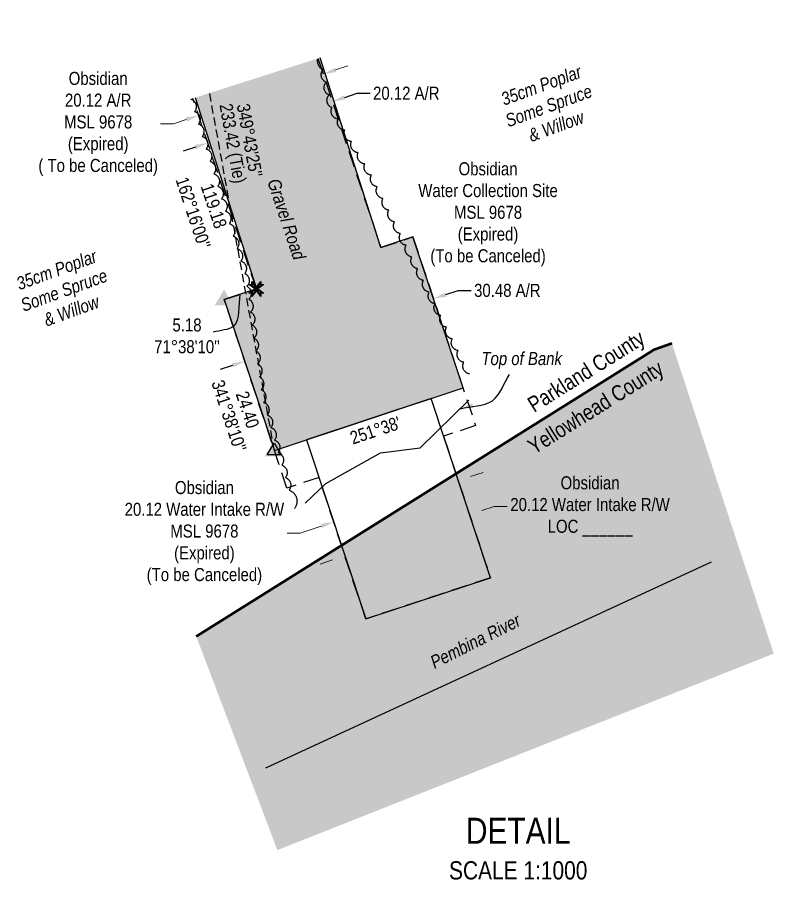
# Model space of a CAD drawing. Extents: x 625619 to 627593, y 5921953 to 5924049.
# Drawn here: x 626908 to 627488, y 5922238 to 5922899 of the extents above; entities that cross this region are included whole.
import ezdxf
from ezdxf.enums import TextEntityAlignment as Align

# ---------------------------------------------------------------- set-up
doc = ezdxf.new("R2010")
doc.units = 0
doc.header["$LTSCALE"] = 5
doc.header["$PDSIZE"] = 0.5
for name, pattern in [('0', [1, 1, 0]), ('BORDER2', [22.225, 6.35, -3.175, 6.35, -3.175, 0, -3.175]), ('foc-ACCESSROAD', [3.75, 2.5, -1.25]), ('foc-TIELINE', [1.875, 1.25, -0.625])]:
    doc.linetypes.add(name, pattern=pattern)
doc.layers.get('Defpoints').update_dxf_attribs({"color": 9})
doc.layers.add('AS-COUNTY', color=7, linetype='BORDER2', lineweight=60, true_color=0xcc33ff)
for name, color, linetype in [('AS-ROADS', 254, 'Continuous'), ('C-RW', 13, 'Continuous'), ('C-WS', 13, 'foc-ACCESSROAD'), ('DETAIL-T', 7, 'Continuous'), ('L-33', 7, 'Continuous'), ('L-BD', 7, 'Continuous'), ('L-MON', 1, 'Continuous'), ('L-TIE', 7, 'foc-TIELINE'), ('L-TIE-T', 7, 'Continuous'), ('P-PROPOSED', 10, 'Continuous'), ('P-PROPOSED-H', 21, 'Continuous'), ('P-TXT', 4, 'Continuous'), ('T-BUSH', 110, '0'), ('T-BUSH-T', 110, 'Continuous'), ('T-SLOPE', 48, 'Continuous'), ('T-WATER', 160, 'Continuous'), ('T-WATER-H', 133, 'Continuous'), ('T-WATER-T', 170, 'Continuous')]:
    doc.layers.add(name, color=color, linetype=linetype)
for name, color, linetype, lineweight in [('C-AR-T', 13, 'Continuous', 9), ('C-RW-T', 13, 'Continuous', 9), ('T-TEXT', 48, 'Continuous', 18)]:
    doc.layers.add(name, color=color, linetype=linetype, lineweight=lineweight)
doc.styles.add('240', font='ARIALN.TTF', dxfattribs={"height": 30})
doc.styles.add('80CG', font='ARIALN.TTF', dxfattribs={"height": 10})
doc.styles.add('80L', font='ARIALN.TTF', dxfattribs={"height": 10})
doc.styles.add('80LS', font='ARIALNI.TTF', dxfattribs={"height": 10})
doc.styles.add('foc-LtypeFont', font='ARIALN.TTF', dxfattribs={"height": 7.35})
doc.linetypes.add('foc-TOPO-flowdirection-NOLINE', pattern='A,0,[">",foc-LtypeFont,S=0.3,R=0,X=0,Y=-0.945],-20,[">",foc-LtypeFont,S=0.3,R=0,X=0,Y=-0.945],0', length=20)
doc.dimstyles.new('Compass 5 000', dxfattribs={"dimscale": 5, "dimtxt": 9, "dimasz": 2, "dimexe": 0.2, "dimexo": 0.0625, "dimgap": 0.5, "dimtad": 0, "dimtih": 1, "dimtoh": 1, "dimzin": 0, "dimdsep": 46, "dimtxsty": '80CG', "dimcen": 0.1, "dimse1": 1, "dimse2": 1, "dimclrd": 256, "dimclrt": 256, "dimaunit": 1, "dimadec": 4, "dimazin": 0, "dimtfac": 0.06, "dimtofl": 0, "dimtmove": 0, "dimatfit": 1, "dimfxl": 0.2, "dimtolj": 1, "dimtzin": 0, "dimlwd": -1, "dimarcsym": 0})

# ---------------------------------------------------------------- blocks, each defined once
blk = doc.blocks.new('TRIA')
blk.add_hatch(color=255).paths.add_polyline_path([(-0.04, 1.52), (-1.47, -0.87), (1.39, -0.87)])
blk = doc.blocks.new('TRIAA')
blk.add_blockref('TRIA', (0, 0))
blk = doc.blocks.new('TRIB')
at = {"color": 1}
blk.add_lwpolyline([(-1.12, -0.67), (-0.04, 1.13), (1.04, -0.67)], close=True, dxfattribs=at)
blk = doc.blocks.new('TRIBB')
blk.add_blockref('TRIB', (0, 0))
blk = doc.blocks.new('TRICC')
for name in ['TRIAA', 'TRIBB']:
    blk.add_blockref(name, (0, 0))
blk = doc.blocks.new('plspike')
blk.add_blockref('TRICC', (0, 0))
blk = doc.blocks.new('STRIA')
blk.add_hatch(color=255).paths.add_polyline_path([(-0.04, 1.52), (-1.47, -0.87), (1.39, -0.87)])
blk = doc.blocks.new('STRIAA')
blk.add_blockref('STRIA', (0, 0))
blk = doc.blocks.new('STRIB')
at = {"color": 1}
blk.add_solid([(-1.12, -0.67), (-0.04, 1.13), (1.04, -0.67)], dxfattribs=at)
blk = doc.blocks.new('STRIBB')
blk.add_blockref('STRIB', (0, 0))
blk = doc.blocks.new('STRICC')
for name in ['STRIAA', 'STRIBB']:
    blk.add_blockref(name, (0, 0))
blk = doc.blocks.new('fdspike')
blk.add_blockref('STRICC', (0, 0))
blk = doc.blocks.new('*D426')
at = {"layer": 'C-AR-T', "transparency": 16777216}
for p, q in [((627151.87, 5922858.94), (627161.36, 5922862.1)), ((627027.58, 5922817.6), (627017.58, 5922817.6)), ((627037.47, 5922820.89), (627027.58, 5922817.6))]:
    blk.add_line(p, q, dxfattribs=at)
for points in [[(627151.35, 5922860.52), (627152.4, 5922857.36), (627142.39, 5922855.78)], [(627036.94, 5922822.47), (627038, 5922819.3), (627046.96, 5922824.04)]]:
    blk.add_solid(points, dxfattribs=at)
at = {"layer": 'Defpoints', "color": 0, "transparency": 16777216}
for p in [(627148.14, 5922838.48), (627046.96, 5922824.04), (627052.72, 5922806.73)]:
    blk.add_point(p, dxfattribs=at)
at = {"layer": 'C-AR-T', "transparency": 16777216, "insert": (626969.93, 5922817.6), "char_height": 10, "attachment_point": 5, "style": '80CG'}
blk.add_mtext('\\A1;Obsidian\\P20.12 A/R\\PMSL 9678\\P(Expired)\\P( To be Canceled)', dxfattribs=at)
blk = doc.blocks.new('*D427')
at = {"layer": 'C-AR-T', "transparency": 16777216}
for p, q in [((627255.43, 5922547.26), (627264.92, 5922550.41)), ((627140.97, 5922509.39), (627124.76, 5922504.03)), ((627124.76, 5922504.03), (627114.76, 5922504.03))]:
    blk.add_line(p, q, dxfattribs=at)
for points in [[(627254.91, 5922548.85), (627255.95, 5922545.68), (627245.94, 5922544.12)], [(627140.44, 5922510.97), (627141.49, 5922507.81), (627150.46, 5922512.53)]]:
    blk.add_solid(points, dxfattribs=at)
at = {"layer": 'Defpoints', "color": 0, "transparency": 16777216}
for p in [(627240.04, 5922561.93), (627144.57, 5922530.34), (627150.46, 5922512.53)]:
    blk.add_point(p, dxfattribs=at)
at = {"layer": 'C-AR-T', "transparency": 16777216, "insert": (627051.35, 5922504.03), "char_height": 10, "attachment_point": 5, "style": '80CG'}
blk.add_mtext('\\A1;Obsidian\\P20.12 Water Intake R/W\\PMSL 9678\\P(Expired)\\P(To be Canceled)', dxfattribs=at)
blk = doc.blocks.new('*D428')
at = {"layer": 'C-RW-T', "transparency": 16777216}
for p, q in [((627264.03, 5922521.28), (627273.52, 5922524.42)), ((627273.52, 5922524.42), (627283.52, 5922524.42)), ((627149.56, 5922483.4), (627140.07, 5922480.26))]:
    blk.add_line(p, q, dxfattribs=at)
for points in [[(627263.51, 5922522.86), (627264.55, 5922519.69), (627254.54, 5922518.14)], [(627149.04, 5922484.99), (627150.09, 5922481.82), (627159.06, 5922486.54)]]:
    blk.add_solid(points, dxfattribs=at)
at = {"layer": 'Defpoints', "color": 0, "transparency": 16777216}
for p in [(627254.54, 5922518.14), (627261.17, 5922498.1), (627165.69, 5922466.51)]:
    blk.add_point(p, dxfattribs=at)
at = {"layer": 'C-RW-T', "transparency": 16777216, "insert": (627346.94, 5922524.42), "char_height": 10, "attachment_point": 5, "style": '80CG'}
blk.add_mtext('\\A1;Obsidian\\P20.12 Water Intake R/W\\PLOC ______', dxfattribs=at)
blk = doc.blocks.new('*D429')
at = {"layer": 'Defpoints', "color": 0, "transparency": 16777216}
for p in [(627149.39, 5922834.73), (627169.34, 5922774.76), (627073.91, 5922743.02)]:
    blk.add_point(p, dxfattribs=at)
at = {"layer": 'P-TXT', "transparency": 16777216}
for p, q in [((627158.88, 5922837.88), (627168.37, 5922841.04)), ((627168.37, 5922841.04), (627178.37, 5922841.04)), ((627044.47, 5922799.83), (627034.99, 5922796.67))]:
    blk.add_line(p, q, dxfattribs=at)
for points in [[(627158.35, 5922839.47), (627159.4, 5922836.3), (627149.39, 5922834.73)], [(627043.95, 5922801.41), (627045, 5922798.25), (627053.96, 5922802.99)]]:
    blk.add_solid(points, dxfattribs=at)
at = {"layer": 'P-TXT', "transparency": 16777216, "insert": (627206.1, 5922841.04), "char_height": 10, "attachment_point": 5, "style": '80CG'}
blk.add_mtext('\\A1;20.12 A/R', dxfattribs=at)
blk = doc.blocks.new('TEMP')
h = blk.add_hatch(color=255)
h.dxf.hatch_style = 1
h.paths.add_polyline_path([(0, 0.25), (-0.67, 1.15), (-0.67, 0.67), (-1.15, 0.67), (-0.25, 0), (-1.15, -0.67), (-0.67, -0.67), (-0.67, -1.15), (0, -0.25), (0.67, -1.15), (0.67, -0.67), (1.15, -0.67), (0.25, 0), (1.15, 0.67), (0.67, 0.67), (0.67, 1.15)])
h.paths.add_polyline_path([(0.57, 0.85), (0.57, 0.57), (0.85, 0.57), (0.08, 0), (0.85, -0.57), (0.57, -0.57), (0.57, -0.85), (0, -0.08), (-0.57, -0.85), (-0.57, -0.57), (-0.85, -0.57), (-0.08, 0), (-0.85, 0.57), (-0.57, 0.57), (-0.57, 0.85), (0, 0.08)], flags=16)
h = blk.add_hatch(color=1)
h.dxf.hatch_style = 1
h.paths.add_polyline_path([(0, 0.08), (-0.57, 0.85), (-0.57, 0.57), (-0.85, 0.57), (-0.08, 0), (-0.85, -0.57), (-0.57, -0.57), (-0.57, -0.85), (0, -0.08), (0.57, -0.85), (0.57, -0.57), (0.85, -0.57), (0.08, 0), (0.85, 0.57), (0.57, 0.57), (0.57, 0.85)])
at = {"color": 1}
for p, q in [((-0.08, 0), (0.08, 0)), ((0, 0.08), (0, -0.08))]:
    blk.add_line(p, q, dxfattribs=at)
at = {"color": 255, "flags": 128}
blk.add_lwpolyline([(-0.25, 0), (-1.15, 0.67), (-0.67, 0.67), (-0.67, 1.15), (0, 0.25), (0.67, 1.15), (0.67, 0.67), (1.15, 0.67), (0.25, 0), (1.15, -0.67), (0.67, -0.67), (0.67, -1.15), (0, -0.25), (-0.67, -1.15), (-0.67, -0.67), (-1.15, -0.67)], close=True, dxfattribs=at)
at = {"color": 1, "flags": 128}
blk.add_lwpolyline([(-0.08, 0), (-0.85, 0.57), (-0.57, 0.57), (-0.57, 0.85), (0, 0.08), (0.57, 0.85), (0.57, 0.57), (0.85, 0.57), (0.08, 0), (0.85, -0.57), (0.57, -0.57), (0.57, -0.85), (0, -0.08), (-0.57, -0.85), (-0.57, -0.57), (-0.85, -0.57)], close=True, dxfattribs=at)
blk = doc.blocks.new('*D441')
at = {"layer": 'Defpoints', "color": 0, "transparency": 16777216}
for p in [(627226.36, 5922685.25), (627226.9, 5922683.63), (627081.78, 5922637.25)]:
    blk.add_point(p, dxfattribs=at)
at = {"layer": 'P-TXT', "transparency": 16777216}
for p, q in [((627236.39, 5922686.78), (627245.88, 5922689.93)), ((627245.88, 5922689.93), (627255.88, 5922689.93)), ((627072.82, 5922632.48), (627063.33, 5922629.33))]:
    blk.add_line(p, q, dxfattribs=at)
for points in [[(627235.87, 5922688.36), (627236.92, 5922685.2), (627226.9, 5922683.63)], [(627072.3, 5922634.07), (627073.35, 5922630.9), (627082.32, 5922635.63)]]:
    blk.add_solid(points, dxfattribs=at)
at = {"layer": 'P-TXT', "transparency": 16777216, "insert": (627283.55, 5922689.93), "char_height": 10, "attachment_point": 5, "style": '80CG'}
blk.add_mtext('\\A1;\\A1;30.48 A/R', dxfattribs=at)

msp = doc.modelspace()

# ---------------------------------------------------------------- hatches: boundary and pattern name
at = {"layer": 'P-PROPOSED-H'}
h = msp.add_hatch(color=256, dxfattribs=at)
h.dxf.hatch_style = 1
h.paths.add_polyline_path([(627140.09, 5922868.322), (627044.305, 5922837.694), (627091.172, 5922691.128), (627066.602, 5922682.979), (627105.017, 5922567.239), (627249.612, 5922615.209), (627211.197, 5922730.934), (627186.626, 5922722.785)])
at = {"layer": 'T-WATER-H'}
h = msp.add_hatch(color=256, dxfattribs=at)
h.dxf.hatch_style = 1
h.paths.add_polyline_path([(627045.105, 5922424.796), (627107.262, 5922261.022), (627487.737, 5922411.571), (627409.657, 5922649.39), (627396.047, 5922644.565)])

# ---------------------------------------------------------------- linework, layer by layer
at = {"layer": 'AS-COUNTY', "const_width": 1.999, "flags": 128}
msp.add_lwpolyline([(627409.657, 5922649.39), (627396.047, 5922644.565), (627045.105, 5922424.796)], dxfattribs=at)
at = {"layer": 'AS-ROADS', "const_width": 15, "flags": 128}
msp.add_lwpolyline([(627134.207, 5922688.054), (627119.057, 5922730.644), (627099.342, 5922783.474), (627081.982, 5922835.379), (627077.786, 5922848.4)], dxfattribs=at)
at = {"layer": 'C-RW'}
msp.add_lwpolyline([(627129.655, 5922575.413), (627175.061, 5922438.178), (627270.538, 5922469.768), (627225.107, 5922607.079)], close=True, dxfattribs=at)
at = {"layer": 'C-WS'}
msp.add_lwpolyline([(627138.396, 5922867.78), (627186.626, 5922722.785), (627211.197, 5922730.934), (627259.186, 5922586.366), (627234.653, 5922578.227), (627270.538, 5922469.768), (627175.061, 5922438.178), (627139.201, 5922546.561), (627114.59, 5922538.396), (627066.602, 5922682.979), (627091.172, 5922691.128), (627042.6, 5922837.149)], dxfattribs=at)
at = {"layer": 'L-TIE'}
msp.add_line((627105.017, 5922567.239), (627055.341, 5922841.223), dxfattribs=at)
at = {"layer": 'P-PROPOSED', "flags": 128}
msp.add_lwpolyline([(627044.305, 5922837.694), (627091.172, 5922691.128), (627066.602, 5922682.979), (627105.017, 5922567.239), (627249.612, 5922615.209), (627211.197, 5922730.934), (627186.626, 5922722.785), (627140.09, 5922868.322)], dxfattribs=at)
at = {"layer": 'T-BUSH', "flags": 128}
for points in [[(627254.606, 5922625.911, -0.520567), (627250.18, 5922634.875, -0.5205671), (627245.755, 5922643.839, -0.5205671), (627241.33, 5922652.803, -0.5205671), (627236.904, 5922661.767, -0.5205671), (627232.479, 5922670.731, -0.5205671), (627228.054, 5922679.695, -0.5205671), (627223.628, 5922688.659, -0.5205671), (627219.203, 5922697.623, -0.5205671), (627214.778, 5922706.586, -0.5205671), (627210.352, 5922715.55, -0.5205671), (627205.927, 5922724.514, -0.5205671), (627201.502, 5922733.478, -0.5205671), (627197.076, 5922742.442, -0.5205671), (627192.651, 5922751.406, -0.5205671), (627188.226, 5922760.37, -0.5205671), (627183.8, 5922769.334, -0.5205671), (627179.375, 5922778.298, -0.5205671), (627174.277, 5922786.896, -0.5205671), (627169.17, 5922795.49, -0.5205671), (627164.062, 5922804.084, -0.5205671), (627158.955, 5922812.677, -0.5205671), (627153.848, 5922821.271, -0.5205671), (627149.099, 5922830.008, -0.5205671), (627146.878, 5922839.755, -0.5205671), (627144.657, 5922849.501, -0.5205671), (627142.435, 5922859.248, -0.4080842), (627138.488, 5922867.809, -0.4080842)], [(627040.89, 5922836.646, -0.5205671), (627043.848, 5922827.096, -0.5205671), (627046.805, 5922817.547, -0.5205671), (627049.763, 5922807.998, -0.5205671), (627052.72, 5922798.449, -0.5205671), (627055.678, 5922788.899, -0.5205671), (627058.635, 5922779.35, -0.5205671), (627061.593, 5922769.801, -0.5205671), (627064.55, 5922760.252, -0.5205671), (627067.508, 5922750.702, -0.5205671), (627070.465, 5922741.153, -0.5205671), (627073.422, 5922731.604, -0.5205671), (627076.38, 5922722.055, -0.5205671), (627079.337, 5922712.505, -0.5205671), (627082.295, 5922702.956, -0.5205671), (627083.987, 5922693.126, -0.5205671), (627085.345, 5922683.222, -0.5205671), (627086.703, 5922673.318, -0.5205671), (627088.06, 5922663.414, -0.5205671), (627089.418, 5922653.51, -0.5205671), (627090.776, 5922643.606, -0.5205671), (627092.133, 5922633.701, -0.5205671), (627093.491, 5922623.797, -0.5205671), (627094.849, 5922613.893, -0.5205671), (627096.749, 5922604.103, -0.5205671), (627099.532, 5922594.502, -0.5205671), (627102.316, 5922584.901, -0.5205671), (627105.1, 5922575.299, -0.5205671), (627107.883, 5922565.698, -0.5205671), (627110.667, 5922556.097, -0.5205671), (627113.451, 5922546.495, -0.5205671), (627116.234, 5922536.894, -0.5205671), (627120.341, 5922522.729, -0.5205671)]]:
    msp.add_lwpolyline(points, format="xyb", dxfattribs=at)
at = {"layer": 'T-SLOPE', "flags": 128}
msp.add_lwpolyline([(627128.542, 5922526.899), (627144.477, 5922542.104), (627186.422, 5922565.364), (627216.822, 5922569.284), (627253.957, 5922605.749)], dxfattribs=at)
at = {"layer": 'T-WATER', "linetype": 'foc-TOPO-flowdirection-NOLINE'}
msp.add_line((627439.708, 5922481.803), (627098.129, 5922323.766), dxfattribs=at)
at = {"layer": 'T-WATER', "flags": 128}
msp.add_lwpolyline([(627409.657, 5922649.39), (627396.047, 5922644.565), (627045.105, 5922424.796)], dxfattribs=at)

# ---------------------------------------------------------------- block references
at = {"layer": 'L-MON'}
for name, p, xscale, yscale, zscale in [('TEMP', (627091.172, 5922691.128), 4.998371500000002, 4.998371500000002, 4.998371500000002), ('fdspike', (627066.602, 5922682.979), 4.998371500000006, 4.998371500000006, 25.00000000000004), ('plspike', (627105.017, 5922567.239), 4.998371500000006, 4.998371500000006, 25.00000000000004)]:
    msp.add_blockref(name, p, dxfattribs=dict(at, xscale=xscale, yscale=yscale, zscale=zscale))

# ---------------------------------------------------------------- texts
at = {"layer": 'C-AR-T', "insert": (627268.756, 5922748.339), "char_height": 9.99668, "width": 107.15855, "attachment_point": 5, "style": '80CG'}
msp.add_mtext('\\A1;Obsidian\\PWater Collection Site\\PMSL 9678\\P(Expired)\\P(To be Canceled)', dxfattribs=at)
at = {"layer": 'DETAIL-T', "color": 3, "insert": (627291.874, 5922262.063), "char_height": 19.99349, "width": 223.78511, "attachment_point": 5, "style": '80CG'}
msp.add_mtext('DETAIL\\P{\\H0.7x;SCALE 1:1000}', dxfattribs=at)
at = {"layer": 'L-33', "color": 200, "linetype": 'Continuous', "true_color": 0xcc33ff, "char_height": 11.99602, "attachment_point": 5, "rotation": 32.055787, "style": '240'}
for s, width, insert in [('Parkland County', 101.59513, (627344.884, 5922626.577)), ('Yellowhead County', 118.40264, (627352.117, 5922598.9))]:
    msp.add_mtext_dynamic_manual_height_columns(s, width=width, gutter_width=44.985, heights=[0], dxfattribs=dict(at, insert=insert))
at = {"layer": 'L-BD', "style": '80L'}
for s, height, rotation, p in [("341°38'10''", 9.99674, 288.3614, (627070.242, 5922593.843)), ('24.40', 9.9967, 288.3614, (627084.473, 5922598.566)), ("251°38'", 9.9967, 18.3993, (627182.333, 5922582.76))]:
    msp.add_text(s, height=height, rotation=rotation, dxfattribs=at).set_placement(p, align=Align.MIDDLE)
at = {"layer": 'L-BD', "insert": (627063.351, 5922756.275), "char_height": 9.99674, "width": 37.68856, "attachment_point": 2, "rotation": 288.398968, "style": '80L'}
msp.add_mtext("119.18\\P162°16'00'' ", dxfattribs=at)
at = {"layer": 'L-BD', "insert": (627038.011, 5922668.476), "char_height": 9.99674, "width": 30.41687, "attachment_point": 2, "style": '80L'}
msp.add_mtext("5.18\\P71%%D38'10''", dxfattribs=at)
at = {"layer": 'L-TIE-T', "style": '80L'}
for s, p in [('233.42 (Tie)', (627072.028, 5922802.422)), ("349°43'25''", (627086.044, 5922804.963))]:
    msp.add_text(s, height=9.99674, rotation=280.2766, dxfattribs=at).set_placement(p, align=Align.MIDDLE)
at = {"layer": 'T-BUSH-T', "char_height": 9.99674, "width": 84.09034, "attachment_point": 2, "rotation": 20, "style": '80LS'}
for insert in [(627307.829, 5922851.846), (626936.328, 5922710.438)]:
    msp.add_mtext('35cm Poplar\\PSome Spruce \\P& Willow', dxfattribs=dict(at, insert=insert))
at = {"layer": 'T-TEXT', "insert": (627108.915, 5922776.601), "char_height": 9.99674, "attachment_point": 1, "rotation": 288.492882, "style": '80L'}
msp.add_mtext_dynamic_manual_height_columns('{\\fArial Narrow|b0|i1|c0|p34;Gravel Road}', width=64.9704, gutter_width=50, heights=[0], dxfattribs=at)
at = {"layer": 'T-TEXT', "insert": (627263.667, 5922642.719), "char_height": 9.99674, "attachment_point": 1, "style": '80L'}
msp.add_mtext_dynamic_manual_height_columns('{\\fArial Narrow|b0|i1|c0|p34;Top of Bank}', width=62.48745, gutter_width=50, heights=[0], dxfattribs=at)
at = {"layer": 'T-WATER-T', "insert": (627259.075, 5922421.142), "char_height": 9.99668, "width": 78.96873, "attachment_point": 5, "rotation": 26.763632, "style": '80CG'}
msp.add_mtext('\\A1;{\\fArial Narrow|b0|i1|c0|p34;Pembina River}', dxfattribs=at)

# ---------------------------------------------------------------- dimensions: what is measured, and where the dimension line sits
at = {"layer": 'C-AR-T'}
for base, p1, p2, angle, text, picture, middle in [((627046.96, 5922824.042), (627148.143, 5922838.477), (627052.717, 5922806.735), 198.398968, 'Obsidian\\P20.12 A/R\\PMSL 9678\\P(Expired)\\P( To be Canceled)', '*D426', (626969.925, 5922817.595)), ((627150.46, 5922512.533), (627240.044, 5922561.932), (627144.567, 5922530.342), 198.3076, 'Obsidian\\P20.12 Water Intake R/W\\PMSL 9678\\P(Expired)\\P(To be Canceled)', '*D427', (627051.345, 5922504.031))]:
    dim = msp.add_linear_dim(base=base, p1=p1, p2=p2, angle=angle, text=text, dimstyle='Compass 5 000', dxfattribs=at)
    dim.commit()
    dim.dimension.update_dxf_attribs({"geometry": picture, "text_midpoint": middle, "dimtype": 161})
at = {"layer": 'C-RW-T'}
dim = msp.add_linear_dim(base=(627254.535, 5922518.135), p1=(627165.688, 5922466.506), p2=(627261.165, 5922498.096), angle=18.3076, text='Obsidian\\P20.12 Water Intake R/W\\PLOC ______', dimstyle='Compass 5 000', dxfattribs=at)
dim.commit()
dim.dimension.update_dxf_attribs({"geometry": '*D428', "text_midpoint": (627346.94, 5922524.417), "dimtype": 161})
at = {"layer": 'P-TXT'}
dim = msp.add_linear_dim(base=(627149.39, 5922834.728), p1=(627073.912, 5922743.015), p2=(627169.339, 5922774.758), angle=18.398968, text='20.12 A/R', dimstyle='Compass 5 000', dxfattribs=at)
dim.commit()
dim.dimension.update_dxf_attribs({"geometry": '*D429', "text_midpoint": (627206.103, 5922841.041), "dimtype": 161})
at = {"layer": 'P-TXT', "color": 6}
dim = msp.add_linear_dim(base=(627226.899, 5922683.629), p1=(627081.779, 5922637.252), p2=(627226.363, 5922685.247), angle=18.363624, text='\\A1;30.48 A/R', dimstyle='Compass 5 000', dxfattribs=at)
dim.commit()
dim.dimension.update_dxf_attribs({"geometry": '*D441', "text_midpoint": (627283.548, 5922689.93), "dimtype": 161})

# ---------------------------------------------------------------- leaders
at = {"layer": 'L-BD', "path_type": 1}
msp.add_leader([(627078.581, 5922686.952), (627073.732, 5922662.474), (627058.151, 5922657.908)], dimstyle='Compass 5 000', override={"dimgap": 0.5, "dimtad": 0}, dxfattribs=at)
at = {"layer": 'T-TEXT', "path_type": 1}
msp.add_leader([(627247.367, 5922599.278), (627272.041, 5922605.458), (627285.116, 5922625.582)], dimstyle='Compass 5 000', override={"dimgap": 0.5, "dimtad": 0}, dxfattribs=at)

doc.saveas('drawing.dxf')
